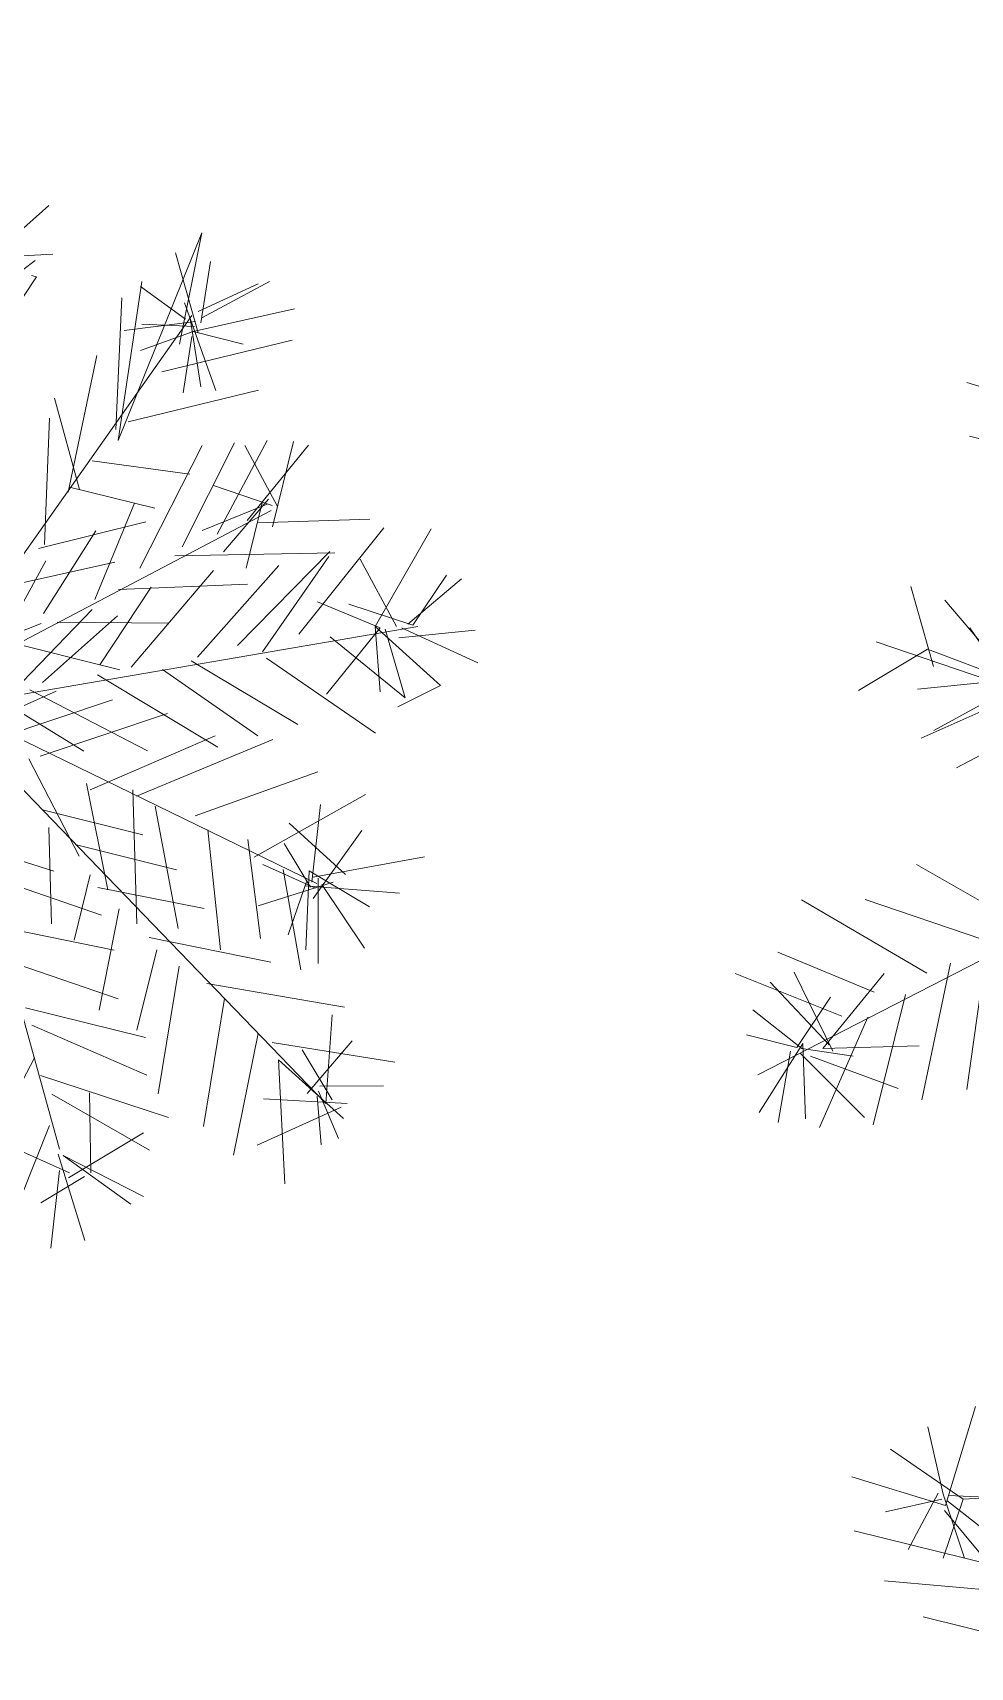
# Model space of a CAD drawing. Header units: millimetres. Extents: x -176651 to 388869, y -469666 to 486614.
# Drawn here: x 247488 to 249775, y 129381 to 133367 of the extents above; entities that cross this region are included whole.
import ezdxf

# ---------------------------------------------------------------- set-up
doc = ezdxf.new("R2010")
doc.units = ezdxf.units.MM
doc.layers.add('A- FURNITURE', color=252, linetype='Continuous', lineweight=0)
doc.layers.add('ad-Road', color=8, linetype='Continuous')
doc.layers.add('ad-Road Hatch', color=8, linetype='Continuous')

# ---------------------------------------------------------------- blocks, each defined once
blk = doc.blocks.new('A$C4fb60e89')
at = {"layer": 'ad-Road Hatch', "ltscale": 5, "transparency": 33554687}
h = blk.add_hatch(dxfattribs=at)
h.set_pattern_fill('AR-HBONE', color=256, scale=15)
h.set_pattern_definition([(45, (-193247.7, -428758.8), (0, 2155.2615), [4572, -1524]), (135, (-192170.1, -427681.1), (2e-13, 2155.2615), [4572, -1524])])
h.paths.add_polyline_path([(175594.5, -250241), (169177.9, -249341.1), (167473.5, -249057.1), (167473.5, -138693.9), (101313.5, -138693.9), (101313.5, -199953.9), (101307.7, -237994.6), (101040.4, -268291), (101007.7, -280967.7), (101066.4, -293683.6), (101242.5, -311127.2), (100909.9, -319343.6), (100949.1, -333937.5), (100668.7, -366959.6), (100727.3, -390982.9), (100668.7, -404585.6), (100538.2, -420418.5), (100466.5, -428758.8), (92426.2, -427265.5), (92163.5, -427209.5), (92163.5, -321453.9), (24803.5, -321453.9), (24803.5, -412960.5), (15653.5, -411028.6), (15653.5, -321452.2), (-19535.1, -321452.2), (-34427.5, -319476.7), (-65207.4, -315394.6), (-171770.1, -301268.1), (-185853.9, -298333.1), (-193247.7, -296831.5), (-193244, -292907.6), (-191913.8, -285219.4), (-191838.8, -284678.8), (-183397.4, -286393.2), (-169722.9, -289242.8), (-53141.2, -304697.5), (-18730.1, -309262.2), (15653.3, -309262.2), (15653.5, 703.4), (24803.5, 1114.6), (24803.5, -129543.9), (92163.5, -129543.9), (92163.5, 15133.3), (101313.5, 17712.8), (101313.5, -129543.9), (167473.5, -129543.9), (167473.5, 35551.6), (175738, 37855), (175848.8, 28595.3), (175835.8, 25947.4), (175777.1, 14040.5), (175855.3, 2315.8), (175659.7, -18036.1), (175731.4, -34038.6), (175718.4, -46839.2), (175672.7, -63402.4), (175816.2, -82071.9), (175542.3, -106356), (175490.2, -124640.8), (175574.9, -145018.8), (175731.4, -168892), (175796.6, -181268.8), (175796.6, -192667.4), (175744.5, -208200.3), (175829.2, -223276.8), (175887.9, -234871.1)])
h.paths.add_polyline_path([(24803.5, -309263.9), (92163.5, -309263.9), (92163.5, -138693.9), (24803.5, -138693.9)], flags=16)
blk = doc.blocks.new('etgetg')
at = {"color": 4, "transparency": 33554546}
for p, q in [((260796.6979, 1945748.6281, 129.9135), (260796.8765, 1945748.7159, 129.9135)), ((260796.687, 1945748.6342, 129.9135), (260796.8544, 1945748.5986, 129.9135)), ((260796.6428, 1945748.5292, 129.9135), (260796.8091, 1945748.595, 129.9135)), ((260796.5497, 1945748.3362, 129.9135), (260796.8017, 1945748.5558, 129.9135)), ((260796.8017, 1945748.5558, 129.9135), (260796.7908, 1945748.562, 129.9135)), ((260797.2185, 1945748.5541, 129.9135), (260796.8892, 1945748.1182, 129.9135)), ((260797.0948, 1945748.3061, 129.9135), (260797.2185, 1945748.5541, 129.9135)), ((260797.1439, 1945748.5236, 129.9135), (260797.1461, 1945748.3207, 129.9135)), ((260796.8892, 1945748.1182, 129.9135), (260797.0461, 1945748.4773, 129.9135)), ((260796.9886, 1945748.4517, 129.9135), (260796.8904, 1945748.1463, 129.9135)), ((260797.1254, 1945748.3611, 129.9135), (260797.04, 1945748.4663, 129.9135)), ((260797.1584, 1945748.3427, 129.9135), (260797.2209, 1945748.4807, 129.9135)), ((260797.1474, 1945748.3488, 129.9135), (260796.9738, 1945748.3735, 129.9135)), ((260797.1412, 1945748.3378, 129.9135), (260797.0191, 1945748.3771, 129.9135)), ((260797.1328, 1945748.4002, 129.9135), (260797.1508, 1945748.174, 129.9135)), ((260797.1596, 1945748.3708, 129.9135), (260797.3185, 1945748.3975, 129.9135)), ((260797.1645, 1945748.3537, 129.9135), (260797.3467, 1945748.3962, 129.9135)), ((260796.341, 1945747.7033, 129.9135), (260797.1425, 1945748.3659, 129.9135)), ((260796.7387, 1945748.0291, 129.9135), (260796.8931, 1945748.3321, 129.9135)), ((260797.1364, 1945748.355, 129.9135), (260797.1178, 1945748.1924, 129.9135)), ((260797.1351, 1945748.3268, 129.9135), (260796.9994, 1945748.316, 129.9135)), ((260797.129, 1945748.3159, 129.9135), (260797.0726, 1945748.1888, 129.9135)), ((260797.1351, 1945748.3268, 129.9135), (260797.3881, 1945748.3155, 129.9135)), ((260797.1351, 1945748.3268, 129.9135), (260797.245, 1945748.2656, 129.9135)), ((260796.7668, 1945748.0279, 129.9135), (260796.7659, 1945748.2589, 129.9135)), ((260797.3623, 1945748.2434, 129.9135), (260797.036, 1945748.2524, 129.9135)), ((260796.7414, 1945748.2149, 129.9135), (260796.6493, 1945747.9205, 129.9135)), ((260796.9247, 1945748.156, 129.9135), (260797.251, 1945748.147, 129.9135)), ((260797.0357, 1945747.9933, 129.9135), (260796.8146, 1945748.0877, 129.9135)), ((260797.0834, 1945748.0531, 129.9135), (260796.8582, 1945747.8041, 129.9135)), ((260796.7448, 1945748.0401, 129.9135), (260796.9317, 1945747.936, 129.9135)), ((260796.9719, 1945747.8272, 129.9135), (260797.1616, 1945748.0384, 129.9135)), ((260797.0623, 1945747.8344, 129.9135), (260797.2398, 1945748.0236, 129.9135)), ((260797.2213, 1945747.8611, 129.9135), (260797.1836, 1945748.0261, 129.9135)), ((260797.0357, 1945747.9933, 129.9135), (260797.0357, 1945747.9933, 129.9135)), ((260797.1418, 1945747.8477, 129.9135), (260797.3339, 1945747.9856, 129.9135)), ((260797.1968, 1945747.8171, 129.9135), (260797.3009, 1945748.004, 129.9135)), ((260796.7322, 1945747.759, 129.9135), (260796.8877, 1945747.9605, 129.9135)), ((260797.2103, 1945747.8672, 129.9135), (260797.0845, 1945747.9517, 129.9135)), ((260796.7789, 1945747.9203, 129.9135), (260796.6027, 1945747.7592, 129.9135)), ((260796.6322, 1945747.9156, 129.9135), (260796.9023, 1945747.9091, 129.9135)), ((260796.2994, 1945747.6545, 129.9135), (260797.2042, 1945747.8562, 129.9135)), ((260796.4706, 1945747.7032, 129.9135), (260796.642, 1945747.8814, 129.9135)), ((260797.1993, 1945747.8733, 129.9135), (260797.0294, 1945747.8528, 129.9135)), ((260797.2054, 1945747.8843, 129.9135), (260797.066, 1945747.7891, 129.9135)), ((260797.1883, 1945747.8794, 129.9135), (260797.1087, 1945747.7365, 129.9135)), ((260796.494, 1945747.8486, 129.9135), (260796.8032, 1945747.8347, 129.9135)), ((260796.9486, 1945747.8113, 129.9135), (260797.3274, 1945747.7155, 129.9135)), ((260797.1638, 1945747.8355, 129.9135), (260797.4314, 1945747.7728, 129.9135)), ((260796.3753, 1945747.7131, 129.9135), (260796.5904, 1945747.7372, 129.9135)), ((260796.4827, 1945747.5956, 129.9135), (260796.72, 1945747.737, 129.9135)), ((260796.7027, 1945747.6026, 129.9135), (260796.8728, 1945747.7527, 129.9135)), ((260796.7748, 1945747.5769, 129.9135), (260797.0305, 1945747.7513, 129.9135)), ((260796.7946, 1945747.7675, 129.9135), (260797.1013, 1945747.6974, 129.9135)), ((260797.1903, 1945747.547, 129.9135), (260797.4582, 1945747.7434, 129.9135)), ((260796.4829, 1945747.7251, 129.9135), (260796.7467, 1945747.5781, 129.9135)), ((260796.556, 1945747.5979, 129.9135), (260796.7749, 1945747.7064, 129.9135)), ((260796.6295, 1945747.7298, 129.9135), (260796.891, 1945747.6562, 129.9135)), ((260796.9373, 1945747.5583, 129.9135), (260797.1869, 1945747.7218, 129.9135)), ((260797.0388, 1945747.5594, 129.9135), (260797.3164, 1945747.7216, 129.9135)), ((260797.3103, 1945747.7106, 129.9135), (260797.0937, 1945747.5288, 129.9135)), ((260797.3748, 1945747.5162, 129.9135), (260797.5694, 1945747.7103, 129.9135)), ((260797.3824, 1945747.6848, 129.9135), (260797.4249, 1945747.5027, 129.9135)), ((260796.292, 1945747.6154, 129.9135), (260796.2979, 1945746.4885, 129.9135)), ((260796.2982, 1945747.6264, 129.9135), (260797.0734, 1945746.9494, 129.9135)), ((260796.4106, 1945747.6213, 129.9135), (260796.6096, 1945747.4096, 129.9135)), ((260797.3858, 1945747.51, 129.9135), (260797.2552, 1945747.6117, 129.9135)), ((260796.2578, 1945747.6057, 129.9135), (260797.475, 1945747.4892, 129.9135)), ((260796.9541, 1945746.4253, 129.9135), (260796.303, 1945747.6093, 129.9135)), ((260796.5218, 1945747.5882, 129.9135), (260796.7598, 1945747.3691, 129.9135)), ((260796.6904, 1945747.5806, 129.9135), (260796.9272, 1945747.3334, 129.9135)), ((260797.464, 1945747.4953, 129.9135), (260797.3272, 1945747.5859, 129.9135)), ((260797.453, 1945747.5014, 129.9135), (260797.6083, 1945747.5733, 129.9135)), ((260797.464, 1945747.4953, 129.9135), (260797.5754, 1945747.5917, 129.9135)), ((260796.3616, 1945747.5334, 129.9135), (260796.5829, 1945747.5686, 129.9135)), ((260796.8469, 1945747.5511, 129.9135), (260797.0287, 1945747.3345, 129.9135)), ((260796.9202, 1945747.5534, 129.9135), (260797.1301, 1945747.3356, 129.9135)), ((260796.3823, 1945747.493, 129.9135), (260796.7099, 1945747.5122, 129.9135)), ((260797.0986, 1945747.5117, 129.9135), (260797.3073, 1945747.2657, 129.9135)), ((260797.217, 1945747.388, 129.9135), (260797.3858, 1945747.51, 129.9135)), ((260797.2624, 1945747.5212, 129.9135), (260797.4002, 1945747.3291, 129.9135)), ((260797.3748, 1945747.5162, 129.9135), (260797.3453, 1945747.3598, 129.9135)), ((260797.3748, 1945747.5162, 129.9135), (260797.4907, 1945747.3363, 129.9135)), ((260797.3968, 1945747.5039, 129.9135), (260797.4002, 1945747.3291, 129.9135)), ((260797.4359, 1945747.4965, 129.9135), (260797.5934, 1945747.3655, 129.9135)), ((260797.4237, 1945747.4746, 129.9135), (260797.6082, 1945747.4438, 129.9135)), ((260796.4751, 1945747.4269, 129.9135), (260796.531, 1945747.1653, 129.9135)), ((260796.5032, 1945747.4257, 129.9135), (260796.8308, 1945747.4448, 129.9135)), ((260796.9285, 1945747.3615, 129.9135), (260796.5996, 1945747.3143, 129.9135)), ((260797.4907, 1945747.3363, 129.9135), (260797.377, 1945747.3133, 129.9135)), ((260796.475, 1945747.2974, 129.9135), (260796.6948, 1945747.1748, 129.9135)), ((260796.5948, 1945747.3314, 129.9135), (260796.5773, 1945747.0674, 129.9135)), ((260796.7047, 1945747.2702, 129.9135), (260797.0617, 1945747.3161, 129.9135)), ((260796.2928, 1945747.2548, 129.9135), (260796.4625, 1945747.1458, 129.9135)), ((260796.6998, 1945747.2873, 129.9135), (260796.6236, 1945746.9696, 129.9135)), ((260796.4233, 1945747.0236, 129.9135), (260796.4786, 1945747.2521, 129.9135)), ((260796.7425, 1945747.2347, 129.9135), (260796.7177, 1945746.9316, 129.9135)), ((260796.3061, 1945747.1754, 129.9135), (260796.5467, 1945747.0125, 129.9135)), ((260796.5323, 1945747.1934, 129.9135), (260796.7521, 1945747.0709, 129.9135)), ((260796.8305, 1945747.1857, 129.9135), (260797.1471, 1945747.2109, 129.9135)), ((260796.8512, 1945747.1453, 129.9135), (260796.8044, 1945746.8545, 129.9135)), ((260797.0624, 1945746.9556, 129.9135), (260797.1323, 1945747.1327, 129.9135)), ((260796.466, 1945746.971, 129.9135), (260796.5456, 1945747.1139, 129.9135)), ((260796.9391, 1945747.0963, 129.9135), (260796.9058, 1945746.8556, 129.9135)), ((260796.9427, 1945747.0511, 129.9135), (260797.2447, 1945747.1277, 129.9135)), ((260797.1467, 1945746.9518, 129.9135), (260797.0467, 1945747.1084, 129.9135)), ((260796.5553, 1945747.0797, 129.9135), (260796.7923, 1945746.962, 129.9135)), ((260797.0563, 1945746.9446, 129.9135), (260797.0222, 1945747.0644, 129.9135)), ((260796.295, 1945747.0519, 129.9135), (260796.5539, 1945746.922, 129.9135)), ((260796.4804, 1945746.7901, 129.9135), (260796.5919, 1945747.0161, 129.9135)), ((260796.9586, 1945747.0278, 129.9135), (260797.0673, 1945746.9385, 129.9135)), ((260797.055, 1945746.9165, 129.9135), (260797.2129, 1945747.0446, 129.9135)), ((260797.0026, 1945747.0033, 129.9135), (260796.9802, 1945746.7565, 129.9135)), ((260797.0637, 1945746.9837, 129.9135), (260797.0048, 1945746.8004, 129.9135)), ((260797.1821, 1945746.8601, 129.9135), (260797.0637, 1945746.9837, 129.9135)), ((260796.2912, 1945746.9676, 129.9135), (260796.5317, 1945746.8047, 129.9135)), ((260797.1125, 1945746.9421, 129.9135), (260796.9206, 1945746.9338, 129.9135)), ((260797.0514, 1945746.9617, 129.9135), (260796.973, 1945746.8469, 129.9135)), ((260797.0795, 1945746.9604, 129.9135), (260797.0255, 1945746.7601, 129.9135)), ((260797.0453, 1945746.9507, 129.9135), (260797.2615, 1945746.8734, 129.9135)), ((260797.0685, 1945746.9666, 129.9135), (260797.3435, 1945746.943, 129.9135)), ((260797.0844, 1945746.9433, 129.9135), (260797.144, 1945746.766, 129.9135)), ((260796.6541, 1945746.895, 129.9135), (260796.5561, 1945746.7191, 129.9135)), ((260796.6444, 1945746.9292, 129.9135), (260796.9143, 1945746.7932, 129.9135)), ((260796.3081, 1945746.8429, 129.9135), (260796.5719, 1945746.6959, 129.9135)), ((260796.5656, 1945746.5553, 129.9135), (260796.6968, 1945746.8424, 129.9135)), ((260796.3117, 1945746.7977, 129.9135), (260796.551, 1945746.6067, 129.9135)), ((260796.7505, 1945746.7837, 129.9135), (260797.0595, 1945746.6402, 129.9135)), ((260796.7822, 1945746.7372, 129.9135), (260796.6511, 1945746.4501, 129.9135)), ((260796.0424, 1945746.4436, 129.9135), (260796.297, 1945746.7195, 129.9135)), ((260796.3006, 1945746.6742, 129.9135), (260796.5741, 1945746.493, 129.9135)), ((260796.5092, 1945746.4283, 129.9135), (260796.3152, 1945746.6229, 129.9135)), ((260796.8395, 1945746.6332, 129.9135), (260796.7035, 1945746.3633, 129.9135)), ((260796.9541, 1945746.4253, 129.9135), (260797.0253, 1945746.6305, 129.9135)), ((260796.3564, 1945746.4126, 129.9135), (260796.4044, 1945746.602, 129.9135)), ((260796.8664, 1945746.6038, 129.9135), (260797.1424, 1945746.4788, 129.9135)), ((260796.2894, 1945746.5508, 129.9135), (260796.1217, 1945746.3274, 129.9135)), ((260796.87, 1945746.5586, 129.9135), (260796.806, 1945746.2629, 129.9135)), ((260796.87, 1945746.5586, 129.9135), (260796.9859, 1945746.3788, 129.9135)), ((260796.9163, 1945746.4608, 129.9135), (260797.0558, 1945746.5559, 129.9135)), ((260796.9713, 1945746.4301, 129.9135), (260796.9323, 1945746.5671, 129.9135)), ((260796.3063, 1945746.4261, 129.9135), (260796.1977, 1945746.5155, 129.9135)), ((260796.2917, 1945746.4775, 129.9135), (260796.2988, 1945746.2575, 129.9135)), ((260796.3002, 1945746.4151, 129.9135), (260796.5056, 1945746.4735, 129.9135)), ((260796.3027, 1945746.4714, 129.9135), (260796.4651, 1945746.3232, 129.9135)), ((260796.3027, 1945746.4714, 129.9135), (260796.4309, 1945746.3135, 129.9135)), ((260797.0042, 1945746.4118, 129.9135), (260796.81, 1945746.4768, 129.9135)), ((260796.9444, 1945746.4595, 129.9135), (260796.9614, 1945746.3348, 129.9135)), ((260796.9505, 1945746.4705, 129.9135), (260797.1008, 1945746.43, 129.9135)), ((260796.2844, 1945746.4384, 129.9135), (260796.2145, 1945746.2612, 129.9135)), ((260796.9383, 1945746.4485, 129.9135), (260796.9161, 1945746.3312, 129.9135)), ((260796.3393, 1945746.4077, 129.9135), (260796.2195, 1945746.3737, 129.9135)), ((260796.9871, 1945746.4069, 129.9135), (260796.7658, 1945746.3717, 129.9135))]:
    blk.add_line(p, q, dxfattribs=at)
blk = doc.blocks.new('TJRYJR6J')
at = {"color": 240, "true_color": 0xed1f24, "transparency": 33554546}
for p, q in [((213543.8586, 1920195.087), (213544.1257, 1920195.5144)), ((213543.8612, 1920195.1432), (213543.8763, 1920195.4805)), ((213543.6709, 1920195.4221), (213543.9491, 1920195.0942)), ((213543.8586, 1920195.087), (213543.4532, 1920195.3417)), ((213543.8489, 1920195.1212), (213543.5678, 1920195.1338)), ((213543.8392, 1920195.1554), (213543.6262, 1920194.9284)), ((213543.8612, 1920195.1432), (213543.8803, 1920194.8156)), ((213543.8831, 1920195.1309), (213544.1275, 1920195.0524)), ((213544.0122, 1920194.7421), (213543.3966, 1920195.0851)), ((213543.9491, 1920195.0942), (213543.7801, 1920194.8426)), ((213544.3387, 1920193.9838), (213543.8464, 1920195.065)), ((213543.8709, 1920195.1089), (213544.0197, 1920194.9107)), ((213543.9491, 1920195.0942), (213544.2839, 1920195.0228)), ((213544.0951, 1920194.5806), (213543.4745, 1920194.8112)), ((213543.6111, 1920194.591), (213544.2047, 1920194.2602))]:
    blk.add_line(p, q, dxfattribs=at)
blk = doc.blocks.new('EARGAERG')
at = {"color": 177, "true_color": 0x293189, "transparency": 33554546}
for p, q in [((260796.0427, 1945771.5604), (260795.84, 1945771.6878)), ((260796.1195, 1945771.388), (260795.8117, 1945771.5595)), ((260795.58, 1945771.0404), (260795.5778, 1945771.2432)), ((260795.7413, 1945770.9937), (260795.6487, 1945771.1894)), ((260795.4604, 1945771.1358), (260795.7009, 1945770.973)), ((260795.74, 1945770.9656), (260795.6901, 1945771.1087)), ((260795.5764, 1945771.0856), (260795.3881, 1945771.0321)), ((260795.751, 1945770.9595), (260795.5764, 1945771.0856)), ((260795.7119, 1945770.9668), (260795.5274, 1945770.9976)), ((260795.5395, 1945770.8901), (260795.7559, 1945770.9423)), ((260795.7889, 1945770.924), (260795.5052, 1945770.8803)), ((260795.8988, 1945770.8627), (260795.5687, 1945770.7874)), ((260795.3676, 1945770.3232), (260795.1198, 1945770.5765)), ((260795.6073, 1945770.3913), (260795.4132, 1945770.5859)), ((260795.2701, 1945770.536), (260795.5217, 1945770.367)), ((260796.3444, 1945770.4991), (260794.9054, 1945770.1918)), ((260795.2319, 1945770.3124), (260795.0305, 1945770.4678)), ((260795.1402, 1945770.277), (260794.9168, 1945770.4448)), ((260795.0925, 1945770.2172), (260794.9937, 1945770.4019)), ((260795.0973, 1945770.2001), (260795.0561, 1945770.4104)), ((260795.0252, 1945770.2258), (260794.935, 1945770.3482)), ((260795.0753, 1945770.2123), (260795.2674, 1945770.3502)), ((260795.388, 1945770.0237), (260795.5327, 1945770.3608)), ((260795.0143, 1945770.232), (260794.9043, 1945770.2932)), ((260795.0143, 1945770.232), (260795.1256, 1945770.3284)), ((260795.43, 1945770.3316), (260795.2755, 1945770.0287)), ((260795.2013, 1945770.2574), (260795.0164, 1945770.0291)), ((260795.304, 1945770.2866), (260795.1447, 1945770.0008)), ((260795.0314, 1945770.2368), (260794.8845, 1945770.1026)), ((260794.9971, 1945770.2271), (260794.9224, 1945770.0671)), ((260795.0314, 1945770.2368), (260794.9896, 1945770.0584)), ((260795.0191, 1945770.2149), (260795.1289, 1945770.024)), ((260795.1413, 1945770.1756), (260795.0252, 1945770.2258)), ((260795.0753, 1945770.2123), (260795.3038, 1945770.157)), ((260795.0411, 1945770.2026), (260795.2267, 1945770.0704))]:
    blk.add_line(p, q, dxfattribs=at)
blk = doc.blocks.new('zw$1761')
at = {"color": 6, "xscale": 39.3712485404797, "yscale": 39.3712485404797, "zscale": 39.3712485404797, "rotation": 15.20137085992779}
for name, p in [('etgetg', (10181481.11, -76618018.82, -5781.18)), ('EARGAERG', (10181845.78, -76618897.9, -1304.13))]:
    blk.add_blockref(name, p, dxfattribs=at)
at = {"xscale": 19.68562427023985, "yscale": 19.68562427023985, "zscale": 19.68562427023985, "rotation": 15.20137085992779}
blk.add_blockref('TJRYJR6J', (5858045.8, -37579555.12, -664.47), dxfattribs=at)

msp = doc.modelspace()

# ---------------------------------------------------------------- block references
at = {"layer": 'ad-Road', "ltscale": 5}
msp.add_blockref('A$C4fb60e89', (191838.8, 428758.8), dxfattribs=at)

# ---------------------------------------------------------------- next in the draw order: block references
at = {"layer": 'A- FURNITURE', "color": 6, "xscale": 25.39807961885639, "yscale": 25.39807961885639, "zscale": 25.39807961885639}
msp.add_blockref('zw$1761', (173126.7, 121263.1), dxfattribs=at)

doc.saveas('drawing.dxf')
